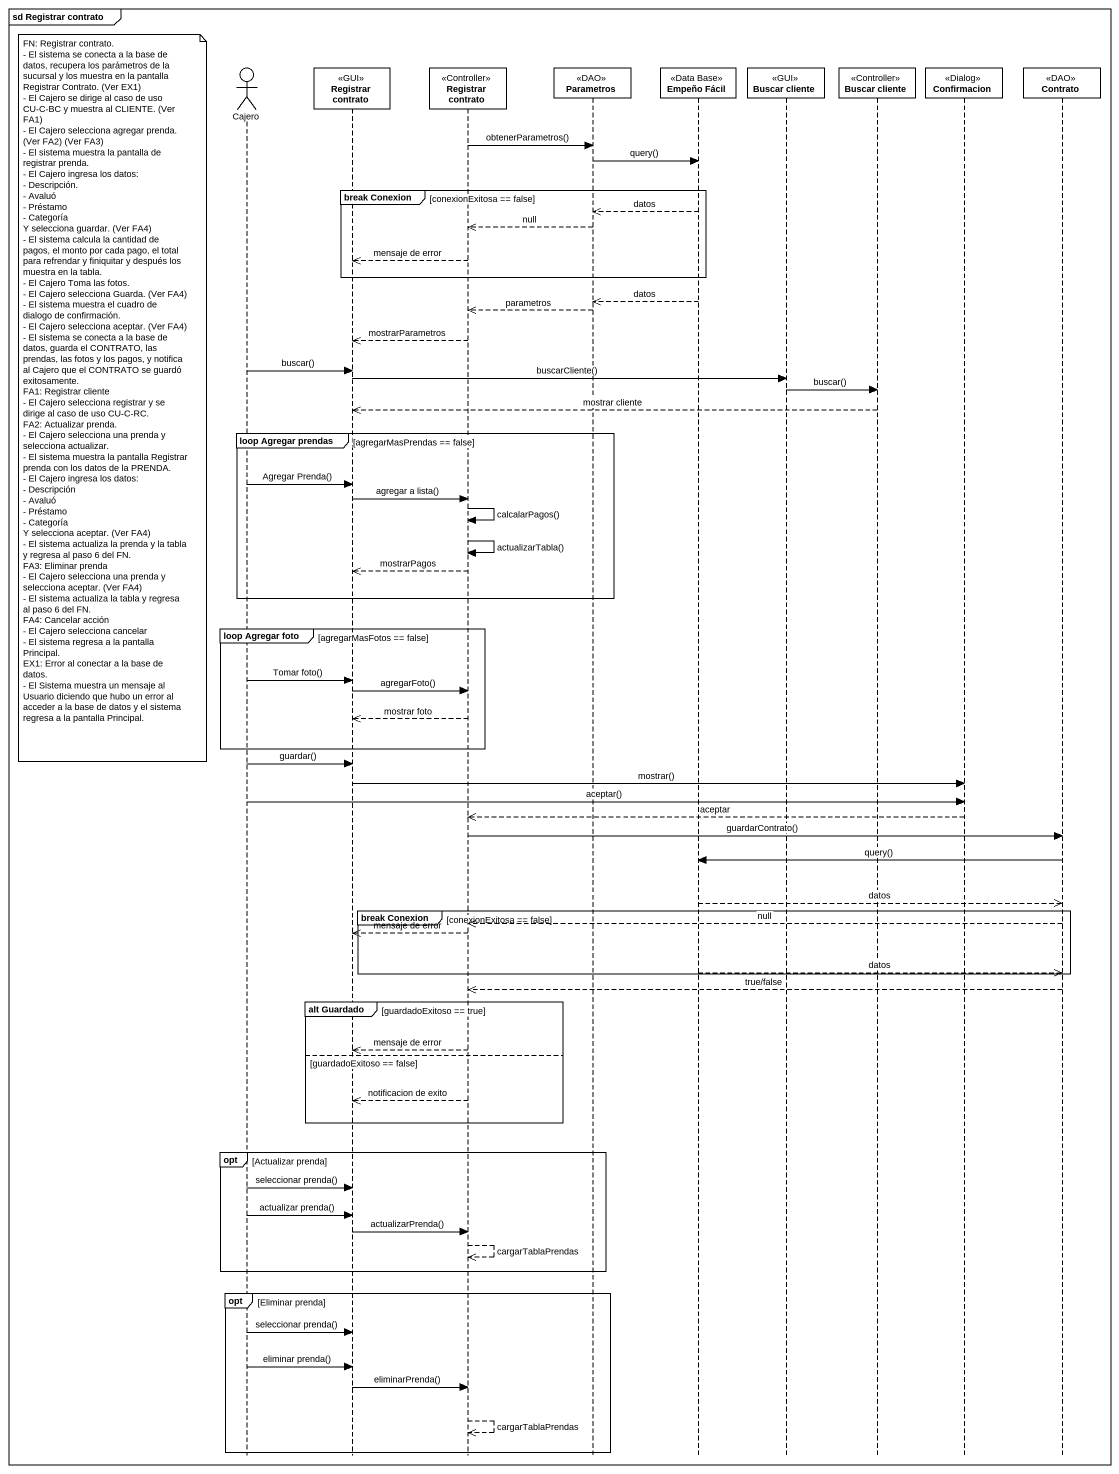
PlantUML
@startuml
mainframe sd Registrar contrato
hide footbox
actor Cajero
participant "Registrar contrato" as Registrar_contrato <<GUI>>
participant "Registrar contrato" as Registrar_contrato_2 <<Controller>>
participant Parametros <<DAO>>
participant "Empeño Fácil" as Empeño_Fácil <<Data Base>>
participant "Buscar cliente" as Buscar_cliente <<GUI>>
participant "Buscar cliente" as Buscar_cliente_2 <<Controller>>
participant Confirmacion <<Dialog>>
participant Contrato <<DAO>>

Registrar_contrato_2 -> Parametros : obtenerParametros()
Parametros -> Empeño_Fácil : query()
group break Conexion [conexionExitosa == false]
  Empeño_Fácil -->> Parametros : datos
  Parametros -->> Registrar_contrato_2 : null
  Registrar_contrato_2 -->> Registrar_contrato : mensaje de error
end
Empeño_Fácil -->> Parametros : datos
Parametros -->> Registrar_contrato_2 : parametros
Registrar_contrato_2 -->> Registrar_contrato : mostrarParametros
Cajero -> Registrar_contrato : buscar()
Registrar_contrato -> Buscar_cliente : buscarCliente()
Buscar_cliente -> Buscar_cliente_2 : buscar()
note left of Cajero
  FN: Registrar contrato.
  - El sistema se conecta a la base de datos, recupera los parámetros de la sucursal y los muestra en la pantalla Registrar Contrato. (Ver EX1)
  - El Cajero se dirige al caso de uso CU-C-BC y muestra al CLIENTE. (Ver FA1)
  - El Cajero selecciona agregar prenda. (Ver FA2) (Ver FA3)
  - El sistema muestra la pantalla de registrar prenda.
  - El Cajero ingresa los datos:
  - Descripción.
  - Avaluó
  - Préstamo
  - Categoría
  Y selecciona guardar. (Ver FA4)
  - El sistema calcula la cantidad de pagos, el monto por cada pago, el total para refrendar y finiquitar y después los muestra en la tabla.
  - El Cajero Toma las fotos.
  - El Cajero selecciona Guarda. (Ver FA4)
  - El sistema muestra el cuadro de dialogo de confirmación.
  - El Cajero selecciona aceptar. (Ver FA4)
  - El sistema se conecta a la base de datos, guarda el CONTRATO, las prendas, las fotos y los pagos, y notifica al Cajero que el CONTRATO se guardó exitosamente.
  FA1: Registrar cliente
  - El Cajero selecciona registrar y se dirige al caso de uso CU-C-RC.
  FA2: Actualizar prenda.
  - El Cajero selecciona una prenda y selecciona actualizar.
  - El sistema muestra la pantalla Registrar prenda con los datos de la PRENDA.
  - El Cajero ingresa los datos:
  - Descripción
  - Avaluó
  - Préstamo
  - Categoría
  Y selecciona aceptar. (Ver FA4)
  - El sistema actualiza la prenda y la tabla y regresa al paso 6 del FN.
  FA3: Eliminar prenda
  - El Cajero selecciona una prenda y selecciona aceptar. (Ver FA4)
  - El sistema actualiza la tabla y regresa al paso 6 del FN.
  FA4: Cancelar acción
  - El Cajero selecciona cancelar
  - El sistema regresa a la pantalla Principal.
  EX1: Error al conectar a la base de datos.
  - El Sistema muestra un mensaje al Usuario diciendo que hubo un error al acceder a la base de datos y el sistema regresa a la pantalla Principal.
end note
Buscar_cliente_2 -->> Registrar_contrato : mostrar cliente
group loop Agregar prendas [agregarMasPrendas == false]
  Cajero -> Registrar_contrato : Agregar Prenda()
  Registrar_contrato -> Registrar_contrato_2 : agregar a lista()
  Registrar_contrato_2 -> Registrar_contrato_2 : calcalarPagos()
  Registrar_contrato_2 -> Registrar_contrato_2 : actualizarTabla()
  Registrar_contrato_2 -->> Registrar_contrato : mostrarPagos
end
group loop Agregar foto [agregarMasFotos == false]
  Cajero -> Registrar_contrato : Tomar foto()
  Registrar_contrato -> Registrar_contrato_2 : agregarFoto()
  Registrar_contrato_2 -->> Registrar_contrato : mostrar foto
end
Cajero -> Registrar_contrato : guardar()
Registrar_contrato -> Confirmacion : mostrar()
Cajero -> Confirmacion : aceptar()
Confirmacion -->> Registrar_contrato_2 : aceptar
Registrar_contrato_2 -> Contrato : guardarContrato()
Contrato -> Empeño_Fácil : query()
Empeño_Fácil -->> Contrato : datos
group break Conexion [conexionExitosa == false]
  Contrato -->> Registrar_contrato_2 : null
  Registrar_contrato_2 -->> Registrar_contrato : mensaje de error
  Empeño_Fácil -->> Contrato : datos
end
Contrato -->> Registrar_contrato_2 : true/false
group alt Guardado [guardadoExitoso == true]
  Registrar_contrato_2 -->> Registrar_contrato : mensaje de error
else guardadoExitoso == false
  Registrar_contrato_2 -->> Registrar_contrato : notificacion de exito
end
opt Actualizar prenda
  Cajero -> Registrar_contrato : seleccionar prenda()
  Cajero -> Registrar_contrato : actualizar prenda()
  Registrar_contrato -> Registrar_contrato_2 : actualizarPrenda()
  Registrar_contrato_2 -->> Registrar_contrato_2 : cargarTablaPrendas
end
opt Eliminar prenda
  Cajero -> Registrar_contrato : seleccionar prenda()
  Cajero -> Registrar_contrato : eliminar prenda()
  Registrar_contrato -> Registrar_contrato_2 : eliminarPrenda()
  Registrar_contrato_2 -->> Registrar_contrato_2 : cargarTablaPrendas
end
@enduml
